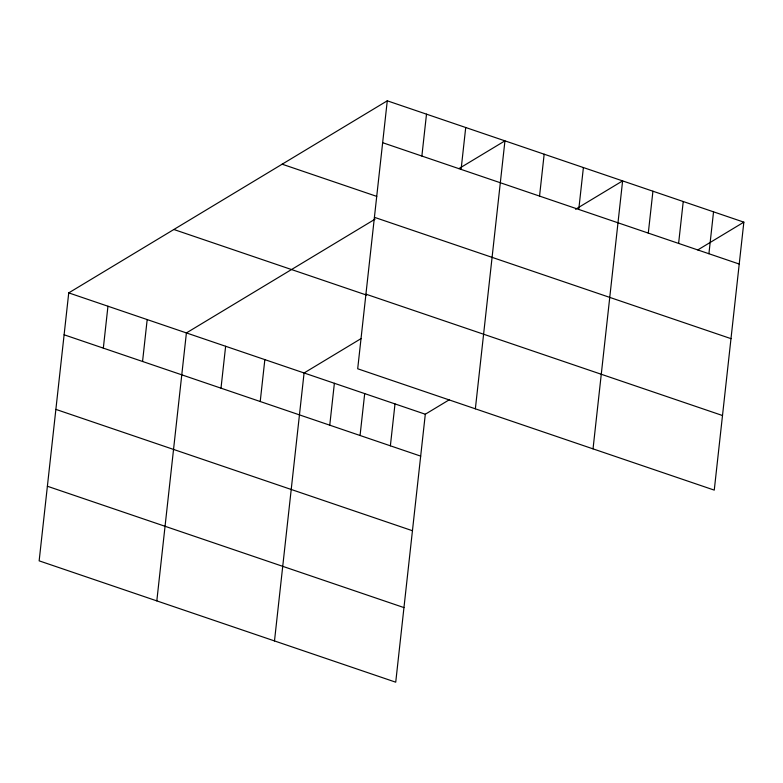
<?xml version="1.0" encoding="UTF-8"?>
<svg xmlns="http://www.w3.org/2000/svg" width="783" height="783" viewBox="0 0 783 783"><rect width="100%" height="100%" fill="white"/><g stroke="black" fill="none" stroke-linecap="round" stroke-linejoin="round"><path stroke-width="1.17" d="M387.272 100.811L357.694 368.773L714.262 490.119L743.85 222.157L387.272 100.811L68.738 292.881L39.15 560.843L395.728 682.189L425.306 414.227L449.334 399.741M103.327 348.132L107.956 306.231M142.555 361.482L147.184 319.581M156.815 600.894L186.403 332.932L375.067 219.162M221.002 388.172L225.631 346.272M260.22 401.522L264.85 359.622M274.49 640.934L304.078 372.972L361.139 338.559M329.76 425.179L334.38 383.288M360.063 435.495L364.692 393.595M421.871 156.052L426.5 114.152M390.374 445.811L395.004 403.911M461.099 169.402L465.719 127.502M475.359 408.814L504.947 140.852L458.897 168.619M539.546 196.102L544.165 154.202M578.764 209.443L583.394 167.542M593.034 448.855L622.612 180.893L575.564 209.267M648.295 233.109L652.924 191.209M678.607 243.425L683.236 201.525M708.918 253.741L713.538 211.841M697.8 249.924L743.85 222.157M382.652 142.702L739.221 264.047M282.154 164.195L376.75 196.386M374.411 217.312L730.989 338.647M365.925 294.173L722.503 415.519M173.855 229.497L366.513 295.064M68.738 292.881L425.306 414.227M64.108 334.781L420.686 456.127M55.867 409.382L412.445 530.727M47.381 486.243L403.959 607.588"/></g></svg>
